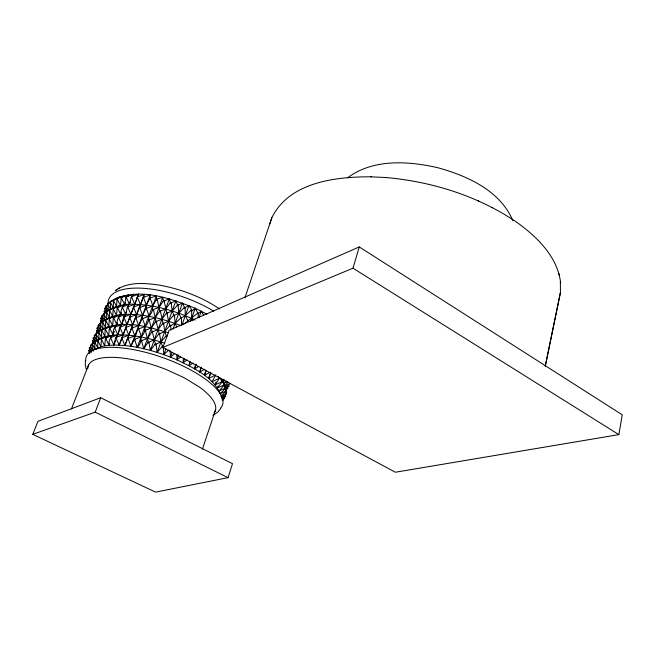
<?xml version="1.0" encoding="UTF-8"?>
<svg xmlns="http://www.w3.org/2000/svg" width="655" height="655" viewBox="0 0 655 655"><rect width="100%" height="100%" fill="white"/><g stroke="black" fill="none" stroke-linecap="round" stroke-linejoin="round"><path stroke-width="0.98" d="M221.718 379.122L226.319 390.364L226.081 391.076L220.26 393.614C212.351 376.224 193.086 367.856 176.907 359.832L176.924 354.281M560.361 281.38L560.434 292.498L545.255 366.35M207.037 314.22L195.223 308.243L191.678 311.027L191.62 318.387L192.955 320.811M164.757 343.212L154.244 339.961L141.112 336.907L128.806 335.139L117.859 334.705L104.931 336.555L101.419 338.823L100.976 346.749L95.171 349.426L92.24 343.752L93.182 351.178L90.447 345.758L92.322 344.072M180.698 325.568C166.55 320.025 151.714 316.037 136.559 314.629C127.496 314.343 117.196 313.213 109.303 318.551L108.853 326.444L105.103 329.359L104.931 336.555L97.751 339.986L97.775 347.944L94.688 342.016L94.967 341.312L104.931 336.555L101.754 330.431L102.024 329.727C122.796 318.903 147.481 326.698 168.531 332.814M85.404 360.594L85.306 365.146L86.28 369.477M195.1 320.049C179.724 312.697 163.251 307.523 146.36 305.148C135.421 304.231 122.984 302.463 113.2 308.538L112.742 316.414L105.627 319.804L105.635 327.721L96.252 333.19L98.627 332.159M203.721 315.35L201.281 311.15L198.514 313.311L197.892 313.016L195.223 308.243C171.823 299.016 141.496 287.651 117.057 298.606L116.598 306.466L109.516 309.831L109.516 317.74L100.149 323.226L102.507 322.227M89.407 352.505L88.875 350.49L89.989 352.939M89.137 350.048L88.867 350.736M93.288 342.59L92.764 340.584L93.886 342.999M93.026 340.142L92.756 340.829M97.136 332.756L96.621 330.75L97.742 333.133M96.874 330.316L96.604 331.004M100.96 323.005L100.444 320.991L101.197 322.563M100.698 320.573L102.155 319.231M104.751 313.327L104.235 311.322L104.988 312.869M104.489 310.912L104.219 311.584M187.101 359.914L183.13 362.706L183.457 358.146M197.99 317.659L198.514 313.311M221.98 397.446L226.221 393.991L220.727 396.201L226.122 391.346L226.319 390.364M226.458 393.287L225.582 390.421M225.328 387.342L229.561 383.904L224.1 386.057L228.136 382.414M229.79 383.2L229.561 383.904M117.057 298.606L124.213 295.511L121.331 297.607L120.381 305.41L117.196 308.276L116.524 315.399L113.299 318.338L112.635 325.461L109.369 328.482L108.714 335.614L105.406 338.709L104.759 345.856L100.976 346.749L97.791 340.575L98.07 339.863M143.371 297.198L144.19 294.472L137.796 296.772L137.525 297.468L140.391 304.51L133.956 306.859L133.685 307.563L136.559 314.629L130.083 317.028L129.813 317.74L132.703 324.839L126.186 327.279L125.907 327.999L128.806 335.139L122.248 337.628L121.969 338.348L124.876 345.521L130.91 346.266C135.773 337.309 137.73 327.475 142.201 318.387C141.881 313.475 146.785 310.093 146.36 305.148C147.735 301.832 150.421 298.885 150.142 295.077L143.371 297.198L124.876 345.521L113.904 345.021L104.759 345.856L101.525 339.446L101.803 338.733L108.714 335.614L105.488 329.26L105.758 328.548L112.635 325.461L109.41 319.149L109.688 318.445L116.524 315.399L113.307 309.127L113.577 308.431L120.381 305.41L117.171 299.188L117.441 298.5M193.135 363.091L189.049 365.719L189.696 361.241M117.663 322.972C115.133 326.624 112.488 329.899 113.037 335L106.126 337.931L105.848 338.651L109.082 345.275C108.018 339.175 112.693 336.212 114.461 331.291M109.647 327.77L116.958 324.806C116.426 319.746 119.014 316.48 121.543 312.877M113.569 317.634L120.847 314.703C120.34 309.684 122.853 306.425 125.392 302.872M117.466 307.58L124.704 304.673L125.875 297.648L128.527 294.734L127.831 296.543M618.86 434.617L622.25 414.811L359.259 246.935L169.137 330.341L162.939 347.428L395.366 472.239L618.86 434.617L352.988 268.19L162.939 347.428M545.386 365.572L560.434 292.498M198.768 366.374L194.601 368.839L195.567 364.467M126.702 311.592L123.451 317.552L121.773 324.479L114.961 327.205L114.682 327.918L117.859 334.705L111.006 337.472L110.728 338.193L113.904 345.021L115.583 338.086L117.859 334.705L119.537 327.778L121.773 324.479L123.533 319.869M118.399 317.061L125.654 314.334L127.34 307.416L130.55 301.554M122.289 306.966L129.51 304.28L131.188 297.362L133.325 294.3L126.145 296.952M352.988 268.19L359.259 246.935M204.786 369.256L199.726 372.04L201.2 367.168M90.185 351.817L89.326 348.018L91.413 352.308M89.53 347.543L89.252 348.247M94.083 341.853L93.231 338.062L95.327 342.303M93.436 337.595L93.157 338.291M98.176 332.855L97.112 328.18L98.782 331.536M97.3 327.729L98.905 326.46M228.055 477.651L232.509 463.691L100.69 397.716L37.982 421.312L32.75 434.339L155.571 492.126L228.055 477.651L95.196 412.151L32.75 434.339M101.787 322.162L100.952 318.379L102.63 321.703M101.14 317.945L102.737 316.668M105.594 312.435L104.767 308.661L109.516 317.74L112.742 316.414L109.573 310.388L109.843 309.692M104.956 308.235L106.544 306.958M138.565 294.21L127.037 324.487L120.348 327.066L120.07 327.778L123.132 334.754L116.402 337.374L116.123 338.095L119.194 345.103L138.565 294.21L131.458 296.666M222.176 400.131L224.673 397.896M225.492 390.126L227.981 387.899M226.221 393.991L226.474 393.041M222.716 398.592L225.656 396.414L225.459 393.737M225.32 389.078L229.209 385.672M202.46 449.076L215.585 409.629M218.041 386.049L217.419 387.916L223.74 385.156L223.977 384.436L221.251 378.492M224.305 379.867L222.569 380.604L225.484 387.49L225.246 388.202L219.155 390.847L223.912 385.451L224.149 384.739L222.569 380.604L223.756 379.261M220.26 393.614L225.353 388.489L225.484 387.49M215.994 382.053L215.053 384.87L221.562 381.955L221.799 381.235L220.162 377.894M217.419 387.916L221.799 382.266L221.153 378.623M244.872 297.927L271.89 217.542C289.575 182.065 335.417 176.744 370.755 176.801L371.426 176.834M215.839 374.84L212.073 381.726L218.721 378.639L218.958 377.919L218.115 376.281M215.053 384.87L219.016 378.958L218.958 377.919M269.582 224.378L271.89 217.542M215.593 375.569L215.233 375.241L208.503 378.516L210.108 373.792M210.296 372.228L204.376 375.274L205.67 371.483M199.726 372.04L201.028 368.241M194.601 368.839L196.246 364.082M189.049 365.719L190.376 361.904M183.072 324.683L197.892 313.016M183.13 362.706L184.473 358.891M199.014 317.601L201.281 311.15M143.977 297.255L143.715 297.959L146.36 305.148L140.154 307.375L139.892 308.087L142.544 315.301L136.305 317.577L136.027 318.289L138.704 325.535L132.416 327.86L132.138 328.589L134.824 335.859L128.495 338.242L128.216 338.971L130.91 346.266C146.761 348.706 162.203 353.471 176.907 359.832L178.602 355.067M190.63 321.179L195.223 308.243M187.387 320.975L187.649 320.254L185.291 315.694L185.119 307.547L188.927 305.549L191.931 310.314M181.574 324.995L181.451 317.765L185.291 315.694L191.285 310.044M174.82 353.405L170.447 357.147L172.159 352.374M181.959 324.995L188.927 305.549M149.848 298.017L156.357 296.035L156.57 299.204L162.768 297.329L163.48 300.743L164.143 300.915L169.309 298.942L170.48 302.626L171.151 302.823L175.892 300.866L177.497 304.812L177.243 305.525L172.208 311.002L167.418 313.016L167.156 313.737L168.482 321.228L170.063 325.314L170.734 325.543L175.106 323.447L180.534 318.224L180.788 317.511L178.799 313.221L178.168 305.042L182.458 303.077L184.464 307.293L185.119 307.547M171.151 302.823L172.208 311.002L173.796 315.022L174.467 315.252L178.799 313.221L184.464 307.293M168.63 350.065L163.832 354.666L163.177 346.397L162.489 346.168L160.942 341.935L159.599 334.402L159.861 333.673L164.724 331.536L170.063 325.314M170.922 330.014L170.734 325.543M176.686 326.935L175.106 323.447L174.467 315.252M163.832 354.666L165.895 348.943M173.067 329.08L182.458 303.077M173.796 315.022L168.482 321.228L163.66 323.3L164.724 331.536L166.296 335.696L160.942 341.935L156.037 344.137L157.126 352.415L175.892 300.866M157.126 352.415L162.489 346.168M164.143 300.915L166.747 312.82L161.842 319.28L156.594 321.368L156.332 322.088L159.181 333.477L154.244 339.961L148.914 342.172L150.404 350.433L155.35 343.94L152.5 332.453L152.771 331.725L158.06 329.58L162.98 323.103L160.385 311.092L165.592 309.07L170.48 302.626M150.404 350.433L169.309 298.942M228.972 386.368L224.78 388.096M157.225 299.335L159.714 310.928L155.26 317.634L149.627 319.755L149.365 320.475L152.099 331.553L147.612 338.283L141.898 340.526L141.627 341.255L143.74 348.738L162.768 297.329M143.74 348.738L148.243 342L145.508 330.824L145.778 330.095L151.452 327.909L155.923 321.196L153.442 309.504L159.026 307.441L163.48 300.743M225.656 396.414L221.423 398.199M150.478 298.115L150.216 298.827C153.196 304.69 154.187 311.403 148.8 316.299L142.839 318.486L142.569 319.206C145.598 325.126 146.515 331.962 141.112 336.907L135.069 339.208L134.791 339.937L137.222 347.346L156.357 296.035M137.222 347.346C142.634 342.368 141.75 335.475 138.696 329.531L138.966 328.802L144.976 326.558C150.363 321.638 149.414 314.867 146.409 308.972L146.679 308.259L152.599 306.122L156.57 299.204M130.91 346.266L150.142 295.077M124.876 345.521L144.19 294.472M119.194 345.103L126.685 325.42M95.196 412.151L100.69 397.716M127.037 324.487L123.991 317.552L124.262 316.84L130.91 314.31L127.872 307.408L128.143 306.704L134.758 304.223L131.72 297.354L131.991 296.658M113.904 345.021L115.706 340.33M117.139 336.58L119.636 330.055M124.597 317.102L125.301 315.26M132.629 296.117L133.325 294.3M121.773 324.479L118.612 317.732L118.882 317.02M125.654 314.334L122.501 307.629L122.772 306.925M129.51 304.28L126.366 297.607L126.628 296.911M109.082 345.275L109.803 343.408M113.037 335L109.811 328.417L110.081 327.705M116.958 324.806L113.741 318.264L114.011 317.56M120.847 314.703L117.63 308.202L117.908 307.498M124.704 304.673L121.494 298.221L121.764 297.526L128.527 294.734M204.376 375.274L206.21 370.55M95.171 349.426L94.426 342.172L94.967 341.312M95.515 341.82L92.314 343.228L99.11 339.323L98.651 331.373L108.853 326.444L105.676 320.369L105.946 319.665M98.651 331.373L103.015 329.293L102.565 321.368L109.516 317.74L105.627 319.804M102.565 321.368L106.888 319.353L106.446 311.444L116.598 306.466L113.43 300.489L113.7 299.802L120.422 296.609L113.372 299.941L113.372 307.834L104.022 313.352L106.83 312.189M106.446 311.444L110.736 309.488L110.302 301.603L117.196 298.009L112.12 301.071M98.381 332.077L98.913 331.217M102.295 322.063L102.835 321.204M106.716 311.272L106.175 312.132M110.032 302.282L110.564 301.431M94.705 341.46L101.721 337.792L101.427 330.562L101.705 329.85L105.635 327.721L102.557 321.9M71.42 408.99L88.597 364.941M97.03 328.417L97.382 327.492M100.878 318.625L101.222 317.7M104.685 308.906L105.029 307.989M91.446 351.367L90.308 345.971L90.726 345.062M95.368 341.353L94.238 335.966L96.236 334.075M99.249 331.422L98.127 326.051L98.537 325.142L100.911 323.676M103.097 321.572L101.983 316.209L102.393 315.301L104.759 313.843M106.921 311.796L105.815 306.45L107.797 304.575M94.238 335.966L94.647 335.057M98.127 326.051L98.537 325.142M101.983 316.209L102.393 315.301M105.815 306.45L106.225 305.541M100.428 321.253L100.706 320.32M92.036 343.932L92.511 343.048M94.369 335.753L97.112 341.116L95.974 333.886L96.449 333.002M100.862 330.235L99.879 323.922L100.354 323.038M104.734 320.336L103.752 314.04L104.227 313.156M108.566 310.519L107.6 304.231L110.499 301.988M208.503 378.516L211.123 373.039M227.752 388.595L225.508 389.553M224.444 398.592L222.184 399.583M220.817 408.286L218.082 411.864L212.957 415.548M226.196 380.858L223.658 383.421L223.953 385.173M108.067 303.347L110.646 302.422M107.6 304.231L110.736 309.488M103.752 314.04L106.888 319.353M99.879 323.922L103.015 329.293M95.974 333.886L99.11 339.323M347.568 177.824C373.145 158.625 408.261 160.966 437.859 167.729C467.416 175.859 500.24 190.703 512.84 220.653M176.907 359.832L180.731 356.885M219.613 308.964C201.805 296.961 181.279 289.199 160.221 285.269C145.369 283.042 128.2 281.322 115.296 290.632L116.721 289.698M118.039 288.822L119.431 287.913M97.751 339.986L101.721 337.792L98.643 331.921M109.516 309.831L113.372 307.834L110.302 302.111M110.302 301.603L114.543 299.712M227.784 381.644L223.658 383.421L225.59 387.776M90.587 345.267L92.306 344.563M94.508 335.27L96.211 334.582M98.397 325.355L100.936 324.356M102.254 315.522L103.932 314.875M121.331 297.607L121.764 297.526M121.06 298.295L121.494 298.221M117.196 308.276L117.63 308.202M113.299 318.338L113.741 318.264M109.369 328.482L109.811 328.417M105.684 337.996L106.126 337.931M105.406 338.709L105.848 338.651M125.875 297.648L126.366 297.607M122.018 307.67L122.501 307.629M118.121 317.765L118.612 317.732M114.469 327.238L114.961 327.205M114.199 327.95L114.682 327.918M110.515 337.505L111.006 337.472M110.236 338.226L110.728 338.193M131.188 297.362L131.72 297.354M127.61 306.712L128.143 306.704M127.34 307.416L127.872 307.408M123.73 316.84L124.262 316.84M123.451 317.552L123.991 317.552M119.808 327.058L120.348 327.066M119.537 327.778L120.07 327.778M115.861 337.366L116.402 337.374M115.583 338.086L116.123 338.095M385.91 177.562L386.425 177.579C432.718 181.738 478.633 196.222 517.163 222.553C537.387 237.184 557.61 256.891 560.655 282.96M137.222 296.74L137.796 296.772M136.952 297.444L137.525 297.468M370.755 176.801L386.425 177.579M133.383 306.827L133.956 306.859M133.112 307.531L133.685 307.563M129.51 316.995L130.083 317.028M129.24 317.708L129.813 317.74M125.604 327.246L126.186 327.279M125.334 327.967L125.907 327.999M121.666 337.587L122.248 337.628M121.396 338.308L121.969 338.348M143.109 297.902L143.715 297.959M139.548 307.31L140.154 307.375M139.278 308.022L139.892 308.087M135.691 317.511L136.305 317.577M135.421 318.224L136.027 318.289M131.802 327.795L132.416 327.86M131.532 328.515L132.138 328.589M127.881 338.168L128.495 338.242M127.602 338.889L128.216 338.971M149.586 298.729L150.216 298.827M146.04 308.161L146.679 308.259M145.778 308.873L146.409 308.972M142.201 318.387L142.839 318.486M141.93 319.108L142.569 319.206M138.328 328.695L138.966 328.802M138.058 329.424L138.696 329.531M134.431 339.102L135.069 339.208M134.152 339.83L134.791 339.937M156.308 299.916L156.963 300.047M152.787 309.373L153.442 309.504M152.525 310.085L153.18 310.216M148.972 319.624L149.627 319.755M148.701 320.336L149.365 320.475M145.123 329.956L145.778 330.095M144.853 330.685L145.508 330.824M141.243 340.379L141.898 340.526M140.964 341.116L141.627 341.255M163.218 301.456L163.881 301.619M159.714 310.928L160.385 311.092M159.452 311.641L160.123 311.813M155.923 321.196L156.594 321.368M155.661 321.916L156.332 322.088M152.099 331.553L152.771 331.725M151.829 332.281L152.5 332.453M148.243 342L148.914 342.172M147.973 342.737L148.644 342.909M170.218 303.331L170.889 303.527M166.747 312.82L167.418 313.016M166.485 313.54L167.156 313.737M162.98 323.103L163.66 323.3M162.718 323.824L163.39 324.029M159.181 333.477L159.861 333.673M158.919 334.206L159.599 334.402M155.35 343.94L156.037 344.137M155.079 344.669L155.767 344.874M173.534 315.743L174.205 315.964M169.801 326.043L170.472 326.264M166.296 335.696L166.968 335.925L166.706 336.654L166.026 336.424M162.227 346.904L162.907 347.134M177.497 304.812L178.168 305.042M177.243 305.525L177.914 305.746M180.534 318.224L181.198 318.477M184.211 308.006L184.866 308.259M180.788 317.511L181.451 317.765M187.649 320.254L188.288 320.532M191.031 310.757L191.678 311.027M197.646 313.729L198.26 314.023M491.938 207.414L492.552 207.709M478.232 200.856L478.707 201.085M105.954 306.221L108.247 310.552M102.123 315.988L104.415 320.36M98.266 325.83L100.551 330.251M225.001 387.883L226.36 390.634M558.879 273.405L559.165 274.969M170.046 350.597L170.447 357.147M108.059 303.904A70.609 27.575 19.8 0 1 143.625 288.323A70.609 27.575 19.8 0 1 213.743 311.15M220.498 408.171A72.279 24.694 19.5 0 0 213.89 386.196A72.402 24.743 19.5 0 0 205.744 379.401A72.279 24.694 19.5 0 0 128.789 348.82A72.279 24.694 19.5 0 0 85.797 360.733M214.005 412.969A67.375 22.606 19.4 0 0 199.431 387.08L184.276 377.779L165.928 369.395A67.375 22.606 19.4 0 0 87.786 368.585M223.044 399.64L222.61 400.508L223.044 399.64M226.335 389.692L225.901 390.56L226.335 389.692M89.358 352.472L89.145 353.43L89.358 352.472M93.223 342.606L93.01 343.564L93.223 342.606"/></g></svg>
